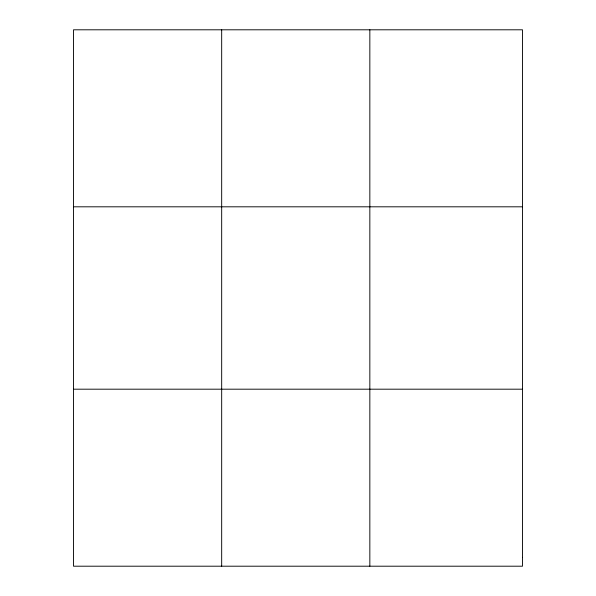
<?xml version="1.0" encoding="UTF-8"?>
<svg xmlns="http://www.w3.org/2000/svg" width="596" height="596" viewBox="0 0 596 596"><rect width="100%" height="100%" fill="white"/><g stroke="black" fill="none" stroke-linecap="round" stroke-linejoin="round"><path stroke-width="0.89" d="M221.675 29.8L221.675 566.2M369.84 29.8L369.84 566.2M73.509 206.812L522.491 206.812M73.509 389.188L522.491 389.188M522.491 557.349L522.491 566.2L73.509 566.2L73.509 29.8L522.491 29.8L522.491 557.349"/></g></svg>
